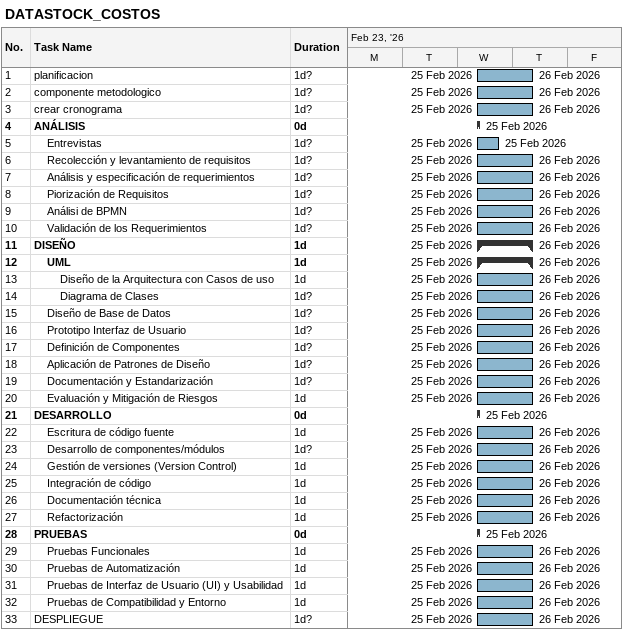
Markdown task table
DATASTOCK_COSTOS

| ID | Level | Task | Duration | Start | Finish |
|---|---|---|---|---|---|
| 1 | 1 | planificacion | 1d? | 2026-02-25 | 2026-02-26 |
| 2 | 1 | componente metodologico | 1d? | 2026-02-25 | 2026-02-26 |
| 3 | 1 | crear cronograma | 1d? | 2026-02-25 | 2026-02-26 |
| 4 | 1 | **ANÁLISIS** | 0d | 2026-02-25 | 2026-02-25 |
| 5 | 2 | Entrevistas | 1d? | 2026-02-25 | 2026-02-25 |
| 6 | 2 | Recolección y levantamiento de requisitos | 1d? | 2026-02-25 | 2026-02-26 |
| 7 | 2 | Análisis y especificación de requerimientos | 1d? | 2026-02-25 | 2026-02-26 |
| 8 | 2 | Piorización de Requisitos | 1d? | 2026-02-25 | 2026-02-26 |
| 9 | 2 | Análisi de BPMN | 1d? | 2026-02-25 | 2026-02-26 |
| 10 | 2 | Validación de los Requerimientos | 1d? | 2026-02-25 | 2026-02-26 |
| 11 | 1 | **DISEÑO** | 1d | 2026-02-25 | 2026-02-26 |
| 12 | 2 | **UML** | 1d | 2026-02-25 | 2026-02-26 |
| 13 | 3 | Diseño de la Arquitectura con Casos de uso | 1d | 2026-02-25 | 2026-02-26 |
| 14 | 3 | Diagrama de Clases | 1d? | 2026-02-25 | 2026-02-26 |
| 15 | 2 | Diseño de Base de Datos | 1d? | 2026-02-25 | 2026-02-26 |
| 16 | 2 | Prototipo Interfaz de Usuario | 1d? | 2026-02-25 | 2026-02-26 |
| 17 | 2 | Definición de Componentes | 1d? | 2026-02-25 | 2026-02-26 |
| 18 | 2 | Aplicación de Patrones de Diseño | 1d? | 2026-02-25 | 2026-02-26 |
| 19 | 2 | Documentación y Estandarización | 1d? | 2026-02-25 | 2026-02-26 |
| 20 | 2 | Evaluación y Mitigación de Riesgos | 1d | 2026-02-25 | 2026-02-26 |
| 21 | 1 | **DESARROLLO** | 0d | 2026-02-25 | 2026-02-25 |
| 22 | 2 | Escritura de código fuente | 1d | 2026-02-25 | 2026-02-26 |
| 23 | 2 | Desarrollo de componentes/módulos | 1d? | 2026-02-25 | 2026-02-26 |
| 24 | 2 | Gestión de versiones (Version Control) | 1d | 2026-02-25 | 2026-02-26 |
| 25 | 2 | Integración de código | 1d | 2026-02-25 | 2026-02-26 |
| 26 | 2 | Documentación técnica | 1d | 2026-02-25 | 2026-02-26 |
| 27 | 2 | Refactorización | 1d | 2026-02-25 | 2026-02-26 |
| 28 | 1 | **PRUEBAS** | 0d | 2026-02-25 | 2026-02-25 |
| 29 | 2 | Pruebas Funcionales | 1d | 2026-02-25 | 2026-02-26 |
| 30 | 2 | Pruebas de Automatización | 1d | 2026-02-25 | 2026-02-26 |
| 31 | 2 | Pruebas de Interfaz de Usuario (UI) y Usabilidad | 1d | 2026-02-25 | 2026-02-26 |
| 32 | 2 | Pruebas de Compatibilidad y Entorno | 1d | 2026-02-25 | 2026-02-26 |
| 33 | 1 | DESPLIEGUE | 1d? | 2026-02-25 | 2026-02-26 |
